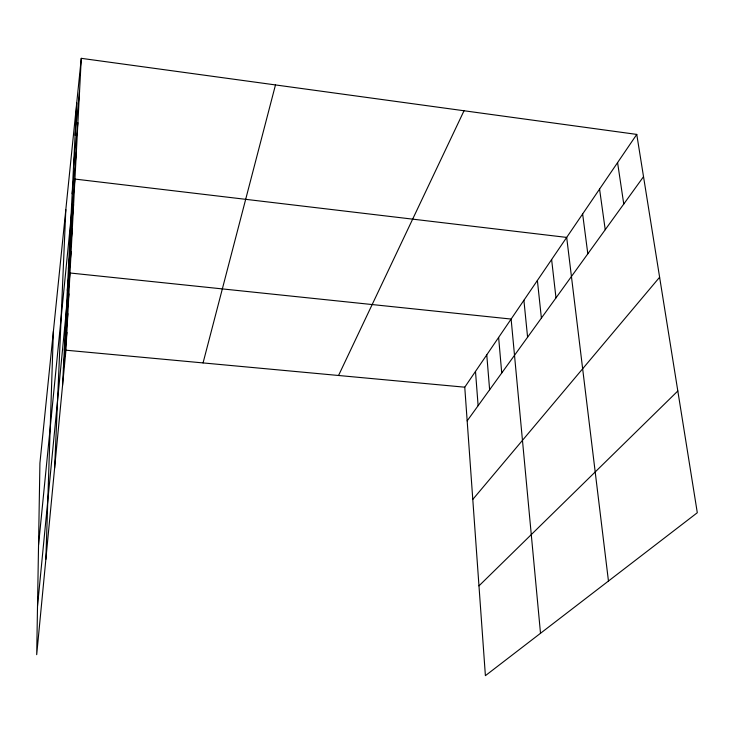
<?xml version="1.0" encoding="UTF-8"?>
<svg xmlns="http://www.w3.org/2000/svg" width="734" height="734" viewBox="0 0 734 734"><rect width="100%" height="100%" fill="white"/><g stroke="black" fill="none" stroke-linecap="round" stroke-linejoin="round"><path stroke-width="1.1" d="M45.847 559.4L53.38 331.41M54.619 468.108L65.821 209.612M62.555 385.478L76.721 102.916M81.281 58.335L39.92 463.099L36.7 654.673L65.941 350.201L81.281 58.335L636.763 134.414L697.3 512.727L485.394 675.665L464.76 387.194L636.763 134.414M63.408 368.376L66.877 332.429M67.326 290.352L71.125 251.523M37.517 606.101L69.996 272.993L511.121 319.061L540.508 633.286M65.271 331.263L68.895 293.903M64.317 350.329L67.858 313.684M72.161 193.794L76.364 151.8M38.544 545.013L74.932 179.068L566.685 237.412L608.458 581.044M69.592 245.046L73.584 204.676M68.427 268.378L72.317 228.788M75.097 135.34L79.529 91.64M73.584 165.554L77.896 122.716M203.061 362.926L275.479 84.933M338.548 375.487L464.026 110.761M467.173 420.848L643.525 176.683M472.788 499.423L659.618 277.241M478.972 585.87L677.821 390.983M65.941 350.201L464.76 387.194M617.578 162.609L623.762 204.052M599.568 189.069L605.229 229.705M582.64 213.961L587.815 253.808M551.619 259.542L555.987 297.885M537.389 280.471L541.389 318.088M523.902 300.279L527.59 337.2M498.625 337.429L501.735 372.982M486.77 354.852L489.624 389.763M475.494 371.432L478.118 405.691"/></g></svg>
